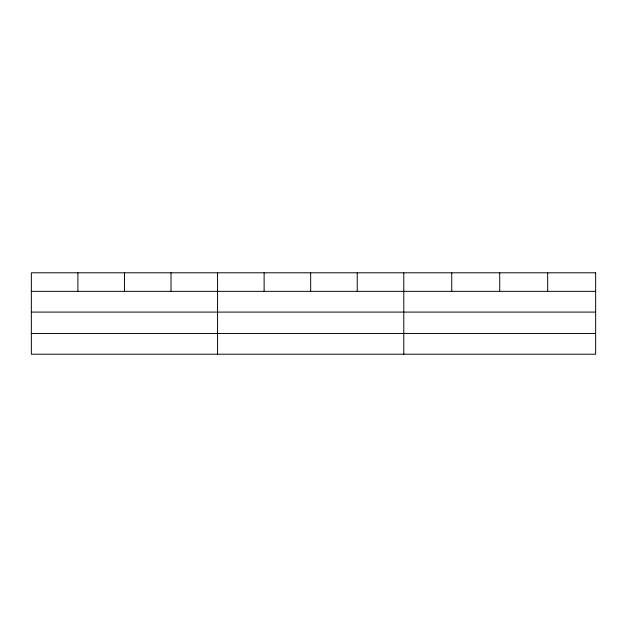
<?xml version="1.0" encoding="UTF-8"?>
<svg xmlns="http://www.w3.org/2000/svg" width="627" height="627" viewBox="0 0 627 627"><rect width="100%" height="100%" fill="white"/><g stroke="black" fill="none" stroke-linecap="round" stroke-linejoin="round"><path stroke-width="0.94" d="M31.35 291.343L595.65 291.343M31.35 312.089L595.65 312.089M31.35 333.462L595.65 333.462M547.684 272.792L547.684 291.343M499.719 272.792L499.719 291.343M451.753 272.792L451.753 291.343M403.788 272.792L403.788 354.208M357.233 272.792L357.233 291.343M310.678 272.792L310.678 291.343M264.124 272.792L264.124 291.343M217.569 272.792L217.569 354.208M171.014 272.792L171.014 291.343M124.46 272.792L124.46 291.343M77.905 272.792L77.905 291.343M595.65 272.792L31.35 272.792L31.35 354.208L595.65 354.208L595.65 272.792"/></g></svg>
